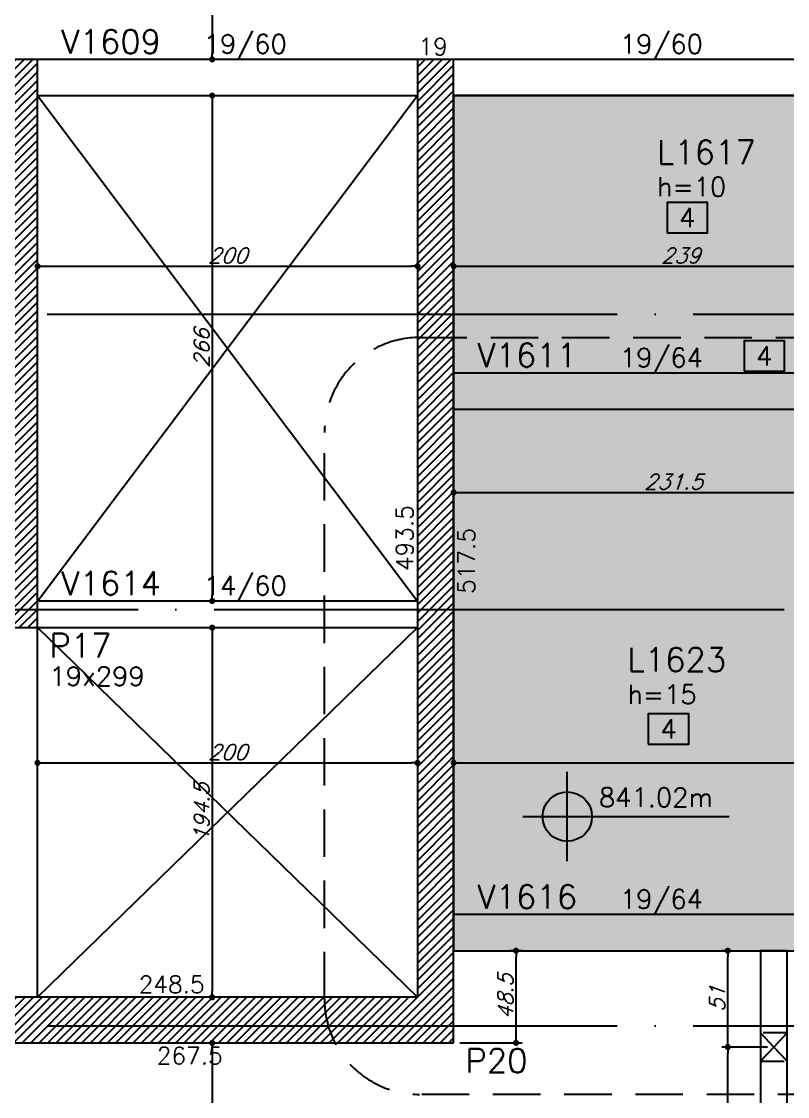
# Model space of a CAD drawing. Header units: millimetres. Extents: x -2368 to 4502, y -2283 to 2217.
# Drawn here: x -208 to 195, y -52 to 513 of the extents above; entities that cross this region are included whole.
import ezdxf
from ezdxf.enums import TextEntityAlignment as Align

# ---------------------------------------------------------------- set-up
doc = ezdxf.new("R2010")
doc.units = ezdxf.units.MM
doc.header["$LTSCALE"] = 50
for name, pattern in [('DASHED', [0.75, 0.5, -0.25]), ('EIXO', [6.8, 6, -0.4, 0, -0.4]), ('HIDDEN', [0.375, 0.25, -0.125])]:
    doc.linetypes.add(name, pattern=pattern)
for name, color, linetype in [('F-AUX-RED', 1, 'Continuous'), ('F-COTAS', 106, 'Continuous'), ('F-COTAS-FUROS VIGA', 50, 'Continuous'), ('F-EIXO', 12, 'EIXO'), ('F-FURO-PAREDE', 2, 'HIDDEN'), ('F-LAJES-DIM', 2, 'Continuous'), ('F-LAJES-NOME', 4, 'Continuous'), ('F-NÍVEL-PLANTA', 2, 'Continuous'), ('F-PILARES-DIM', 172, 'Continuous'), ('F-PILARES-HACH', 174, 'Continuous'), ('F-PILARES-NOME', 170, 'Continuous'), ('F-PILARES-S', 170, 'Continuous'), ('F-TEXTO', 6, 'Continuous'), ('F-VIGAS', 3, 'Continuous'), ('F-VIGAS-DIM', 2, 'Continuous'), ('F-VIGAS-NOME', 4, 'Continuous'), ('F-VÃO', 1, 'Continuous')]:
    doc.layers.add(name, color=color, linetype=linetype)
doc.layers.add('F-DESNIVEL-3', color=7, linetype='Continuous', true_color=0xd5c7ff)
doc.styles.add('CP-TEXT-INCL', font='romans.shx', dxfattribs={"oblique": 20})
doc.styles.add('MCP', font='romans.shx')
doc.styles.add('ROMANS', font='romans.shx')
doc.dimstyles.new('CP-COTAS-50', dxfattribs={"dimscale": 0.64, "dimtxt": 12.5, "dimasz": 5, "dimexe": 5, "dimexo": 5, "dimgap": 2.5, "dimtad": 1, "dimdec": 1, "dimdsep": 46, "dimtxsty": 'CP-TEXT-INCL', "dimblk1": 'DOT', "dimblk2": 'DOT', "dimsah": 1, "dimcen": 9, "dimclrd": 256, "dimclre": 256, "dimclrt": 256, "dimadec": 0, "dimazin": 0, "dimtfac": 1, "dimtdec": 1, "dimtmove": 2, "dimatfit": 3, "dimldrblk": 'DOT', "dimfxl": 0, "dimtolj": 1, "dimarcsym": 0})

# ---------------------------------------------------------------- blocks, each defined once
blk = doc.blocks.new('*U13')
at = {"layer": 'F-EIXO'}
blk.add_line((0, 0), (4945.5, 0), dxfattribs=at)
at = {"layer": 'F-TEXTO', "style": 'ROMANS'}
blk.add_attdef('EIXO', text='', height=17.5, dxfattribs=at).set_placement((-28.21, 0), align=Align.MIDDLE_CENTER)
blk = doc.blocks.new('*U12')
at = {"layer": 'F-EIXO'}
blk.add_line((0, 0), (4857.5, 0), dxfattribs=at)
at = {"layer": 'F-TEXTO', "style": 'ROMANS'}
blk.add_attdef('EIXO', text='', height=17.5, dxfattribs=at).set_placement((-28.21, 0), align=Align.MIDDLE_CENTER)
blk = doc.blocks.new('_DOT')
at = {"color": 0, "linetype": 'ByBlock'}
blk.add_line((-0.5, 0), (-1, 0), dxfattribs=at)
at = {"color": 0, "linetype": 'ByBlock', "const_width": 0.5}
blk.add_lwpolyline([(-0.25, 0, 1), (0.25, 0, 1)], format="xyb", close=True, dxfattribs=at)
blk = doc.blocks.new('*D34')
at = {"layer": 'DEFPOINTS', "color": 0, "transparency": 16777216}
for p in [(-200, 123.37), (0, 123.37), (0, 123.37)]:
    blk.add_point(p, dxfattribs=at)
at = {"layer": 'F-COTAS', "lineweight": -2, "transparency": 16777216}
blk.add_line((-196.8, 123.37), (-3.2, 123.37), dxfattribs=at)
at = {"layer": 'F-COTAS', "lineweight": -2, "transparency": 16777216, "xscale": 3.2, "yscale": 3.2, "zscale": 3.2, "rotation": 180}
blk.add_blockref('_DOT', (-200, 123.37), dxfattribs=at)
at = {"layer": 'F-COTAS', "lineweight": -2, "transparency": 16777216, "xscale": 3.2, "yscale": 3.2, "zscale": 3.2}
blk.add_blockref('_DOT', (0, 123.37), dxfattribs=at)
at = {"layer": 'F-COTAS', "transparency": 16777216, "insert": (-100, 128.97), "char_height": 8, "attachment_point": 5, "style": 'CP-TEXT-INCL'}
blk.add_mtext('\\A1;200', dxfattribs=at)
blk = doc.blocks.new('*D35')
at = {"layer": 'DEFPOINTS', "color": 0, "transparency": 16777216}
for p in [(19, 123.37), (596, 123.37), (596, 123.37)]:
    blk.add_point(p, dxfattribs=at)
at = {"layer": 'F-COTAS', "lineweight": -2, "transparency": 16777216}
blk.add_line((22.2, 123.37), (592.8, 123.37), dxfattribs=at)
at = {"layer": 'F-COTAS', "lineweight": -2, "transparency": 16777216, "xscale": 3.2, "yscale": 3.2, "zscale": 3.2, "rotation": 180}
blk.add_blockref('_DOT', (19, 123.37), dxfattribs=at)
at = {"layer": 'F-COTAS', "lineweight": -2, "transparency": 16777216, "xscale": 3.2, "yscale": 3.2, "zscale": 3.2}
blk.add_blockref('_DOT', (596, 123.37), dxfattribs=at)
at = {"layer": 'F-COTAS', "transparency": 16777216, "insert": (307.5, 128.97), "char_height": 8, "attachment_point": 5, "style": 'CP-TEXT-INCL'}
blk.add_mtext('\\A1;577', dxfattribs=at)
blk = doc.blocks.new('*D45')
at = {"layer": 'DEFPOINTS', "color": 0, "transparency": 16777216}
for p in [(-200, 384.7), (0, 384.7), (0, 384.7)]:
    blk.add_point(p, dxfattribs=at)
at = {"layer": 'F-COTAS', "lineweight": -2, "transparency": 16777216}
blk.add_line((-196.8, 384.7), (-3.2, 384.7), dxfattribs=at)
at = {"layer": 'F-COTAS', "lineweight": -2, "transparency": 16777216, "xscale": 3.2, "yscale": 3.2, "zscale": 3.2, "rotation": 180}
blk.add_blockref('_DOT', (-200, 384.7), dxfattribs=at)
at = {"layer": 'F-COTAS', "lineweight": -2, "transparency": 16777216, "xscale": 3.2, "yscale": 3.2, "zscale": 3.2}
blk.add_blockref('_DOT', (0, 384.7), dxfattribs=at)
at = {"layer": 'F-COTAS', "transparency": 16777216, "insert": (-100, 390.3), "char_height": 8, "attachment_point": 5, "style": 'CP-TEXT-INCL'}
blk.add_mtext('\\A1;200', dxfattribs=at)
blk = doc.blocks.new('*D46')
at = {"layer": 'DEFPOINTS', "color": 0, "transparency": 16777216}
for p in [(19, 384.7), (258, 384.7), (258, 384.7)]:
    blk.add_point(p, dxfattribs=at)
at = {"layer": 'F-COTAS', "lineweight": -2, "transparency": 16777216}
blk.add_line((22.2, 384.7), (254.8, 384.7), dxfattribs=at)
at = {"layer": 'F-COTAS', "lineweight": -2, "transparency": 16777216, "xscale": 3.2, "yscale": 3.2, "zscale": 3.2, "rotation": 180}
blk.add_blockref('_DOT', (19, 384.7), dxfattribs=at)
at = {"layer": 'F-COTAS', "lineweight": -2, "transparency": 16777216, "xscale": 3.2, "yscale": 3.2, "zscale": 3.2}
blk.add_blockref('_DOT', (258, 384.7), dxfattribs=at)
at = {"layer": 'F-COTAS', "transparency": 16777216, "insert": (138.5, 390.3), "char_height": 8, "attachment_point": 5, "style": 'CP-TEXT-INCL'}
blk.add_mtext('\\A1;239', dxfattribs=at)
blk = doc.blocks.new('*D80')
at = {"layer": 'DEFPOINTS', "color": 0, "transparency": 16777216}
for p in [(-108.04, 645.5), (-108.04, 493.5), (-108.04, 493.5)]:
    blk.add_point(p, dxfattribs=at)
at = {"layer": 'F-COTAS', "lineweight": -2, "transparency": 16777216}
blk.add_line((-108.04, 642.3), (-108.04, 496.7), dxfattribs=at)
at = {"layer": 'F-COTAS', "lineweight": -2, "transparency": 16777216, "xscale": 3.2, "yscale": 3.2, "zscale": 3.2}
for p, rotation in [((-108.04, 645.5), 90), ((-108.04, 493.5), 270)]:
    blk.add_blockref('_DOT', p, dxfattribs=dict(at, rotation=rotation))
at = {"layer": 'F-COTAS', "transparency": 16777216, "insert": (-113.64, 569.5), "char_height": 8, "attachment_point": 5, "rotation": 90, "style": 'CP-TEXT-INCL'}
blk.add_mtext('\\A1;152', dxfattribs=at)
blk = doc.blocks.new('*D81')
at = {"layer": 'DEFPOINTS', "color": 0, "transparency": 16777216}
for p in [(-108.04, 474.5), (-108.04, 208.5), (-108.04, 208.5)]:
    blk.add_point(p, dxfattribs=at)
at = {"layer": 'F-COTAS', "lineweight": -2, "transparency": 16777216}
blk.add_line((-108.04, 471.3), (-108.04, 211.7), dxfattribs=at)
at = {"layer": 'F-COTAS', "lineweight": -2, "transparency": 16777216, "xscale": 3.2, "yscale": 3.2, "zscale": 3.2}
for p, rotation in [((-108.04, 474.5), 90), ((-108.04, 208.5), 270)]:
    blk.add_blockref('_DOT', p, dxfattribs=dict(at, rotation=rotation))
at = {"layer": 'F-COTAS', "transparency": 16777216, "insert": (-113.64, 341.5), "char_height": 8, "attachment_point": 5, "rotation": 90, "style": 'CP-TEXT-INCL'}
blk.add_mtext('\\A1;266', dxfattribs=at)
blk = doc.blocks.new('*D82')
at = {"layer": 'DEFPOINTS', "color": 0, "transparency": 16777216}
for p in [(-108.04, 194.5), (-108.04, 0), (-108.04, 0)]:
    blk.add_point(p, dxfattribs=at)
at = {"layer": 'F-COTAS', "lineweight": -2, "transparency": 16777216}
blk.add_line((-108.04, 191.3), (-108.04, 3.2), dxfattribs=at)
at = {"layer": 'F-COTAS', "lineweight": -2, "transparency": 16777216, "xscale": 3.2, "yscale": 3.2, "zscale": 3.2}
for p, rotation in [((-108.04, 194.5), 90), ((-108.04, 0), 270)]:
    blk.add_blockref('_DOT', p, dxfattribs=dict(at, rotation=rotation))
at = {"layer": 'F-COTAS', "transparency": 16777216, "insert": (-113.64, 97.25), "char_height": 8, "attachment_point": 5, "rotation": 90, "style": 'CP-TEXT-INCL'}
blk.add_mtext('\\A1;194.5', dxfattribs=at)
blk = doc.blocks.new('*D83')
at = {"layer": 'DEFPOINTS', "color": 0, "transparency": 16777216}
for p in [(-108.04, -24), (-108.04, -475), (-108.04, -475)]:
    blk.add_point(p, dxfattribs=at)
at = {"layer": 'F-COTAS', "lineweight": -2, "transparency": 16777216}
blk.add_line((-108.04, -27.2), (-108.04, -471.8), dxfattribs=at)
at = {"layer": 'F-COTAS', "lineweight": -2, "transparency": 16777216, "xscale": 3.2, "yscale": 3.2, "zscale": 3.2}
for p, rotation in [((-108.04, -24), 90), ((-108.04, -475), 270)]:
    blk.add_blockref('_DOT', p, dxfattribs=dict(at, rotation=rotation))
at = {"layer": 'F-COTAS', "transparency": 16777216, "insert": (-113.64, -249.5), "char_height": 8, "attachment_point": 5, "rotation": 90, "style": 'CP-TEXT-INCL'}
blk.add_mtext('\\A1;451', dxfattribs=at)
blk = doc.blocks.new('*U171')
at = {"layer": 'F-LAJES-DIM', "color": 1}
blk.add_lwpolyline([(0, 0), (21.39, 0), (21.39, 16), (0, 16)], close=True, dxfattribs=at)
at = {"layer": 'F-LAJES-DIM', "style": 'MCP'}
blk.add_attdef('DIM', text='', height=10, dxfattribs=at).set_placement((10.7, 8), align=Align.MIDDLE_CENTER)
blk = doc.blocks.new('*D172')
at = {"layer": 'DEFPOINTS', "color": 0, "transparency": 16777216}
for p in [(250.5, 265.66), (250.5, 265.66), (19, 258.78)]:
    blk.add_point(p, dxfattribs=at)
at = {"layer": 'F-COTAS', "lineweight": -2, "transparency": 16777216}
for p, q in [((19, 261.98), (19, 268.86)), ((22.2, 265.66), (247.3, 265.66))]:
    blk.add_line(p, q, dxfattribs=at)
at = {"layer": 'F-COTAS', "lineweight": -2, "transparency": 16777216, "xscale": 3.2, "yscale": 3.2, "zscale": 3.2, "rotation": 180}
blk.add_blockref('_DOT', (19, 265.66), dxfattribs=at)
at = {"layer": 'F-COTAS', "lineweight": -2, "transparency": 16777216, "xscale": 3.2, "yscale": 3.2, "zscale": 3.2}
blk.add_blockref('_DOT', (250.5, 265.66), dxfattribs=at)
at = {"layer": 'F-COTAS', "transparency": 16777216, "insert": (134.75, 271.26), "char_height": 8, "attachment_point": 5, "style": 'CP-TEXT-INCL'}
blk.add_mtext('\\A1;231.5', dxfattribs=at)
blk = doc.blocks.new('*D173')
at = {"layer": 'DEFPOINTS', "color": 0, "transparency": 16777216}
for p in [(51.87, 24.5), (58.25, 24.5), (19, -24)]:
    blk.add_point(p, dxfattribs=at)
at = {"layer": 'F-COTAS', "lineweight": -2, "transparency": 16777216}
for p, q in [((55.05, 24.5), (48.67, 24.5)), ((51.87, -20.8), (51.87, 21.3)), ((22.2, -24), (55.07, -24))]:
    blk.add_line(p, q, dxfattribs=at)
at = {"layer": 'F-COTAS', "lineweight": -2, "transparency": 16777216, "xscale": 3.2, "yscale": 3.2, "zscale": 3.2}
for p, rotation in [((51.87, 24.5), 90), ((51.87, -24), 270)]:
    blk.add_blockref('_DOT', p, dxfattribs=dict(at, rotation=rotation))
at = {"layer": 'F-COTAS', "transparency": 16777216, "insert": (46.27, 0.25), "char_height": 8, "attachment_point": 5, "rotation": 90, "style": 'CP-TEXT-INCL'}
blk.add_mtext('\\A1;48.5', dxfattribs=at)
blk = doc.blocks.new('*D518')
at = {"layer": 'DEFPOINTS', "color": 0, "linetype": 'Continuous', "transparency": 16777216}
for p in [(163.31, -26.21), (187.5, -26.21), (187.5, -112.07)]:
    blk.add_point(p, dxfattribs=at)
at = {"layer": 'F-COTAS-FUROS VIGA', "linetype": 'Continuous', "lineweight": -2, "transparency": 16777216}
for p, q in [((184.3, -26.21), (160.11, -26.21)), ((163.31, -108.87), (163.31, -29.41)), ((184.3, -112.07), (160.11, -112.07))]:
    blk.add_line(p, q, dxfattribs=at)
at = {"layer": 'F-COTAS-FUROS VIGA', "linetype": 'Continuous', "lineweight": -2, "transparency": 16777216, "xscale": 3.2, "yscale": 3.2, "zscale": 3.2}
for p, rotation in [((163.31, -26.21), 90), ((163.31, -112.07), 270)]:
    blk.add_blockref('_DOT', p, dxfattribs=dict(at, rotation=rotation))
at = {"layer": 'F-COTAS-FUROS VIGA', "linetype": 'Continuous', "transparency": 16777216, "insert": (157.71, -69.14), "char_height": 8, "attachment_point": 5, "rotation": 90, "style": 'CP-TEXT-INCL'}
blk.add_mtext('\\A1;86', dxfattribs=at)
blk = doc.blocks.new('*D468')
at = {"layer": 'DEFPOINTS', "color": 0, "linetype": 'Continuous', "transparency": 16777216}
for p in [(163.31, 24.5), (166.02, 24.5), (187.5, -26.21)]:
    blk.add_point(p, dxfattribs=at)
at = {"layer": 'F-COTAS-FUROS VIGA', "linetype": 'Continuous', "lineweight": -2, "transparency": 16777216}
for p, q in [((162.82, 24.5), (160.11, 24.5)), ((163.31, -23.01), (163.31, 21.3)), ((184.3, -26.21), (160.11, -26.21))]:
    blk.add_line(p, q, dxfattribs=at)
at = {"layer": 'F-COTAS-FUROS VIGA', "linetype": 'Continuous', "lineweight": -2, "transparency": 16777216, "xscale": 3.2, "yscale": 3.2, "zscale": 3.2}
for p, rotation in [((163.31, 24.5), 90), ((163.31, -26.21), 270)]:
    blk.add_blockref('_DOT', p, dxfattribs=dict(at, rotation=rotation))
at = {"layer": 'F-COTAS-FUROS VIGA', "linetype": 'Continuous', "transparency": 16777216, "insert": (157.71, -0.86), "char_height": 8, "attachment_point": 5, "rotation": 90, "style": 'CP-TEXT-INCL'}
blk.add_mtext('\\A1;51', dxfattribs=at)
blk = doc.blocks.new('Nível - Planta')
at = {"layer": 'F-NÍVEL-PLANTA'}
h = blk.add_hatch(color=71, dxfattribs=at)
h.paths.add_polyline_path([(0, 0), (0, 0.26, 0.414214), (-0.26, 0)])
h.paths.add_polyline_path([(0.26, 0), (0, 0), (0, -0.26, 0.414214)])
for p, q in [((0, -0.469), (0, 0.469)), ((-0.469, 0), (1.704, 0))]:
    blk.add_line(p, q, dxfattribs=at)
blk.add_circle((0, 0), 0.26, dxfattribs=at)
at = {"layer": 'F-TEXTO', "color": 3, "style": 'MCP'}
blk.add_attdef('NÍVEL', (0.333, 0.102), '', height=0.2, dxfattribs=at)

msp = doc.modelspace()

# ---------------------------------------------------------------- hatches: boundary and pattern name
at = {"layer": 'F-COTAS'}
h = msp.add_hatch(dxfattribs=at)
h.set_pattern_fill('ANSI32', color=256)
h.paths.add_polyline_path([(-190.03, 493.5), (-128.423, 493.5), (-128.423, 512.25), (-190.03, 512.25)], flags=9)
h = msp.add_hatch(dxfattribs=at)
h.set_pattern_fill('ANSI32', color=256)
h.paths.add_polyline_path([(-113.452, 489.482), (-61.548, 489.482), (-61.548, 512.339), (-113.452, 512.339)], flags=9)
h = msp.add_hatch(dxfattribs=at)
h.set_pattern_fill('ANSI32', color=256)
h.paths.add_polyline_path([(105.548, 489.482), (157.452, 489.482), (157.452, 512.339), (105.548, 512.339)], flags=9)
h = msp.add_hatch(dxfattribs=at)
h.set_pattern_fill('ANSI32', color=256)
h.paths.add_polyline_path([(0.821, 493.5), (18.179, 493.5), (18.179, 507), (0.821, 507)], flags=9)
h = msp.add_hatch(dxfattribs=at)
h.set_pattern_fill('ANSI32', color=256)
h.paths.add_polyline_path([(125.327, 435.359), (185.148, 435.359), (185.148, 454.109), (125.327, 454.109)], flags=9)
h = msp.add_hatch(dxfattribs=at)
h.set_pattern_fill('ANSI32', color=256)
h.paths.add_polyline_path([(125.475, 418.984), (167.618, 418.984), (167.618, 433.984), (125.475, 433.984)], flags=9)
h = msp.add_hatch(dxfattribs=at)
h.set_pattern_fill('ANSI32', color=256)
h.paths.add_polyline_path([(28.97, 328.5), (87.601, 328.5), (87.601, 347.25), (28.97, 347.25)], flags=9)
h = msp.add_hatch(dxfattribs=at)
h.set_pattern_fill('ANSI32', color=256)
h.paths.add_polyline_path([(105.548, 324.482), (157.452, 324.482), (157.452, 347.339), (105.548, 347.339)], flags=9)
h = msp.add_hatch(dxfattribs=at)
h.set_pattern_fill('ANSI32', color=256)
h.paths.add_polyline_path([(0, 223.286), (0, 263.786), (-13.5, 263.786), (-13.5, 223.286)], flags=9)
h = msp.add_hatch(dxfattribs=at)
h.set_pattern_fill('ANSI32', color=256)
h.paths.add_polyline_path([(32.5, 211.286), (32.5, 251.786), (19, 251.786), (19, 211.286)], flags=9)
h = msp.add_hatch(dxfattribs=at)
h.set_pattern_fill('ANSI32', color=256)
h.paths.add_polyline_path([(-190.03, 208.5), (-127.232, 208.5), (-127.232, 227.25), (-190.03, 227.25)], flags=9)
h = msp.add_hatch(dxfattribs=at)
h.set_pattern_fill('ANSI32', color=256)
h.paths.add_polyline_path([(-113.452, 204.482), (-61.548, 204.482), (-61.548, 227.339), (-113.452, 227.339)], flags=9)
h = msp.add_hatch(dxfattribs=at)
h.set_pattern_fill('ANSI32', color=256)
h.paths.add_polyline_path([(-194.494, 175.75), (-156.101, 175.75), (-156.101, 194.5), (-194.494, 194.5)], flags=9)
h = msp.add_hatch(dxfattribs=at)
h.set_pattern_fill('ANSI32', color=256)
h.paths.add_polyline_path([(109.75, 168.268), (169.571, 168.268), (169.571, 187.018), (109.75, 187.018)], flags=9)
h = msp.add_hatch(dxfattribs=at)
h.set_pattern_fill('ANSI32', color=256)
h.paths.add_polyline_path([(-193.393, 161.375), (-137.44, 161.375), (-137.44, 176.375), (-193.393, 176.375)], flags=9)
h = msp.add_hatch(dxfattribs=at)
h.set_pattern_fill('ANSI32', color=256)
h.paths.add_polyline_path([(109.898, 151.893), (152.041, 151.893), (152.041, 166.893), (109.898, 166.893)], flags=9)
h = msp.add_hatch(dxfattribs=at)
h.set_pattern_fill('ANSI32', color=256)
h.paths.add_polyline_path([(28.97, 43.5), (91.173, 43.5), (91.173, 62.25), (28.97, 62.25)], flags=9)
h = msp.add_hatch(dxfattribs=at)
h.set_pattern_fill('ANSI32', color=256)
h.paths.add_polyline_path([(105.548, 39.482), (157.452, 39.482), (157.452, 62.339), (105.548, 62.339)], flags=9)
h = msp.add_hatch(dxfattribs=at)
h.set_pattern_fill('ANSI32', color=256)
h.paths.add_polyline_path([(-147.714, 0), (-107.214, 0), (-107.214, 13.5), (-147.714, 13.5)], flags=9)
h = msp.add_hatch(dxfattribs=at)
h.set_pattern_fill('ANSI32', color=256)
h.paths.add_polyline_path([(-138.214, -37.5), (-97.714, -37.5), (-97.714, -24), (-138.214, -24)], flags=9)
h = msp.add_hatch(dxfattribs=at)
h.set_pattern_fill('ANSI32', color=256)
h.paths.add_polyline_path([(24.506, -42.75), (62.899, -42.75), (62.899, -24), (24.506, -24)], flags=9)
at = {"layer": 'F-DESNIVEL-3'}
h = msp.add_hatch(color=256, dxfattribs=at)
h.dxf.hatch_style = 1
h.paths.add_polyline_path([(279, 24.5), (279, 169.5), (250.5, 169.5), (250.5, 309.5), (258, 309.5), (258, 474.5), (19, 474.5), (19, 24.5)])
at = {"layer": 'F-PILARES-HACH', "linetype": 'Continuous'}
h = msp.add_hatch(dxfattribs=at)
h.set_pattern_fill('ANSI31', color=256, style=0)
h.paths.add_polyline_path([(19, -24), (19, 493.5), (0, 493.5), (0, 0), (-248.5, 0), (-248.5, -24)], flags=16)
h = msp.add_hatch(dxfattribs=at)
h.set_pattern_fill('ANSI31', color=256, style=0)
h.paths.add_polyline_path([(-219, 194.5), (-200, 194.5), (-200, 493.5), (-219, 493.5)], flags=16)

# ---------------------------------------------------------------- linework, layer by layer
at = {"layer": 'F-AUX-RED', "color": 4, "linetype": 'DASHED'}
msp.add_lwpolyline([(1.038, 347.176), (627.224, 347.176, -0.4142136), (677.224, 297.176), (677.224, -1.113, -0.4142136), (627.224, -51.113), (1.038, -51.113, -0.4142136), (-48.962, -1.113), (-48.962, 297.176, -0.4142136)], format="xyb", close=True, dxfattribs=at)
at = {"layer": 'F-DESNIVEL-3'}
msp.add_lwpolyline([(279, 24.5), (279, 169.5), (250.5, 169.5), (250.5, 309.5), (258, 309.5), (258, 474.5), (19, 474.5), (19, 24.5), (279, 24.5)], dxfattribs=at)
at = {"layer": 'F-FURO-PAREDE'}
msp.add_lwpolyline([(187.5, -26.211), (194.5, -33.711), (194.5, -18.711), (187.5, -26.211), (194.5, -18.711), (180.5, -18.711), (187.5, -26.211), (180.5, -18.711), (180.5, -33.711), (187.5, -26.211), (180.5, -33.711), (194.5, -33.711), (187.5, -26.211)], dxfattribs=at)
at = {"layer": 'F-PILARES-S', "linetype": 'Continuous'}
for points in [[(19, -24), (19, 493.5), (0, 493.5), (0, 0), (-248.5, 0), (-248.5, -24), (19, -24)], [(-219, 194.5), (-200, 194.5), (-200, 493.5), (-219, 493.5), (-219, 194.5)]]:
    msp.add_lwpolyline(points, dxfattribs=at)
at = {"layer": 'F-VIGAS'}
for points in [[(0, 493.5), (-200, 493.5)], [(267.5, 493.5), (19, 493.5)], [(-200, 474.5), (0, 474.5)], [(19, 474.5), (258, 474.5)], [(258, 328.5), (19, 328.5)], [(19, 309.5), (267.5, 309.5)], [(0, 208.5), (-200, 208.5)], [(-200, 0), (-200, 194.5)], [(-200, 194.5), (0, 194.5)], [(187.5, 43.5), (19, 43.5)], [(376, 43.5), (187.5, 43.5)], [(19, 24.5), (180.5, 24.5)], [(180.5, 24.5), (180.5, -475)], [(194.5, 24.5), (180.5, 24.5)], [(194.5, 24.5), (376, 24.5)], [(194.5, -475), (194.5, 24.5)]]:
    msp.add_lwpolyline(points, dxfattribs=at)
at = {"layer": 'F-VÃO'}
for p, q in [((-200, 208.5), (0, 474.5)), ((-200, 474.5), (0, 208.5)), ((-200, 0), (0, 194.5)), ((-200, 194.5), (0, 0))]:
    msp.add_line(p, q, dxfattribs=at)

# ---------------------------------------------------------------- block references
at = {"layer": 'F-EIXO', "linetype": 'Continuous'}
for name, p in [('*U13', (-1895.471, 359.5)), ('*U12', (-1807.517, 204)), ('*U13', (-1895.471, -15))]:
    msp.add_blockref(name, p, dxfattribs=at)
at = {"layer": 'F-LAJES-DIM', "linetype": 'Continuous'}
for p in [(131.334, 402.287), (171.857, 329.484), (121.445, 133.201)]:
    msp.add_blockref('*U171', p, dxfattribs=at).add_auto_attribs({'DIM': '4'})
at = {"layer": 'F-NÍVEL-PLANTA', "linetype": 'Continuous', "xscale": 50, "yscale": 50, "zscale": 50}
msp.add_blockref('Nível - Planta', (78.833, 95.088), dxfattribs=at).add_auto_attribs({'NÍVEL': '841.02m'})

# ---------------------------------------------------------------- texts
at = {"layer": 'F-LAJES-DIM', "linetype": 'Continuous', "style": 'MCP'}
for s, p in [('h=10', (126.071, 421.484)), ('h=15', (110.494, 154.393))]:
    msp.add_text(s, height=10, dxfattribs=at).set_placement(p)
at = {"layer": 'F-LAJES-NOME', "linetype": 'Continuous', "style": 'MCP'}
for s, p in [('L1617', (126.071, 438.484)), ('L1623', (110.494, 171.393))]:
    msp.add_text(s, height=12.5, dxfattribs=at).set_placement(p)
at = {"layer": 'F-PILARES-DIM', "linetype": 'Continuous', "style": 'MCP'}
for s, height, p in [('19', 9, (0.5, 495.75)), ('19x299', 10, (-193.75, 163.875)), ('248.5', 9, (-146.75, 2.25)), ('267.5', 9, (-137.25, -35.25))]:
    msp.add_text(s, height=height, dxfattribs=at).set_placement(p)
for s, p in [('493.5', (-2.25, 224.25)), ('517.5', (30.25, 212.25))]:
    msp.add_text(s, height=9, rotation=90, dxfattribs=at).set_placement(p)
at = {"layer": 'F-PILARES-NOME', "linetype": 'Continuous', "style": 'MCP'}
for s, p in [('P17', (-193.75, 178.875)), ('P20', (25.25, -39.625))]:
    msp.add_text(s, height=12.5, dxfattribs=at).set_placement(p)
at = {"layer": 'F-VIGAS-DIM', "linetype": 'Continuous', "style": 'MCP'}
for s, p in [('19/60', (-112.5, 496.625)), ('19/60', (106.5, 496.625)), ('19/64', (106.5, 331.625)), ('14/60', (-112.5, 211.625)), ('19/64', (106.5, 46.625))]:
    msp.add_text(s, height=10, dxfattribs=at).set_placement(p)
at = {"layer": 'F-VIGAS-NOME', "linetype": 'Continuous', "style": 'MCP'}
for s, p in [('V1609', (-187.5, 496.625)), ('V1611', (31.5, 331.625)), ('V1614', (-187.5, 211.625)), ('V1616', (31.5, 46.625))]:
    msp.add_text(s, height=12.5, dxfattribs=at).set_placement(p)

# ---------------------------------------------------------------- dimensions: what is measured, and where the dimension line sits
at = {"layer": 'F-COTAS'}
for base, p1, p2, angle, picture, middle in [((-108.041, 493.5), (-108.041, 645.5), (-108.041, 493.5), 90, '*D80', (-113.641, 569.5)), ((-108.041, 208.5), (-108.041, 474.5), (-108.041, 208.5), 90, '*D81', (-113.641, 341.5)), ((0, 384.7), (-200, 384.7), (0, 384.7), 180, '*D45', (-100, 390.3)), ((258, 384.7), (19, 384.7), (258, 384.7), 180, '*D46', (138.5, 390.3)), ((-108.041, 0), (-108.041, 194.5), (-108.041, 0), 90, '*D82', (-113.641, 97.25)), ((0, 123.375), (-200, 123.375), (0, 123.375), 180, '*D34', (-100, 128.975)), ((596, 123.375), (19, 123.375), (596, 123.375), 180, '*D35', (307.5, 128.975)), ((51.875, 24.5), (19, -24), (58.254, 24.5), 90, '*D173', (46.275, 0.25)), ((-108.041, -475), (-108.041, -24), (-108.041, -475), 90, '*D83', (-113.641, -249.5))]:
    dim = msp.add_linear_dim(base=base, p1=p1, p2=p2, angle=angle, dimstyle='CP-COTAS-50', dxfattribs=at)
    dim.commit()
    dim.dimension.update_dxf_attribs({"geometry": picture, "text_midpoint": middle})
dim = msp.add_linear_dim(base=(250.5, 265.655), p1=(19, 258.779), p2=(250.5, 265.655), dimstyle='CP-COTAS-50', dxfattribs=at)
dim.commit()
dim.dimension.update_dxf_attribs({"geometry": '*D172', "text_midpoint": (134.75, 271.255)})
at = {"layer": 'F-COTAS-FUROS VIGA', "linetype": 'Continuous'}
for base, p1, p2, picture, middle in [((163.313, 24.5), (187.5, -26.211), (166.023, 24.5), '*D468', (157.713, -0.855)), ((163.313, -26.211), (187.5, -112.068), (187.5, -26.211), '*D518', (157.713, -69.14))]:
    dim = msp.add_linear_dim(base=base, p1=p1, p2=p2, angle=90, dimstyle='CP-COTAS-50', override={"dimdec": 0, "dimfxl": 7.5}, dxfattribs=at)
    dim.commit()
    dim.dimension.update_dxf_attribs({"geometry": picture, "text_midpoint": middle})

doc.saveas('drawing.dxf')
